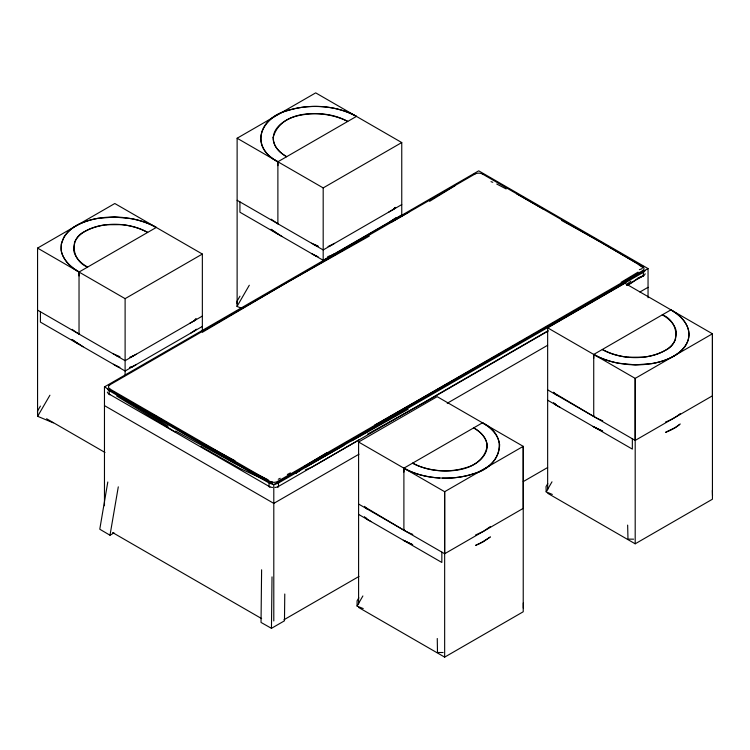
<?xml version="1.0" encoding="UTF-8"?>
<svg xmlns="http://www.w3.org/2000/svg" width="750" height="750" viewBox="0 0 750 750"><rect width="100%" height="100%" fill="white"/><g stroke="black" fill="none" stroke-linecap="round" stroke-linejoin="round"><path stroke-width="1.12" d="M79.031 275.925L79.031 272.044L74.034 268.744A60.356 34.847 0 0 1 63.675 257.353C55.472 243.497 67.791 228.234 80.841 223.434A52.481 30.3 0 0 1 100.284 217.978A56.062 32.372 0 0 1 122.522 217.444C134.269 218.606 145.931 221.662 156.272 227.456L79.031 272.044L79.031 334.078L79.575 333.769M277.884 165.647L277.884 161.766C246.141 144.713 263.494 115.219 290.559 109.688C312.272 103.866 336.572 105.516 356.456 116.4L277.884 161.766L277.884 223.8L278.438 223.481M403.894 472.05L403.894 468.169L482.466 422.812C490.116 427.247 497.456 433.866 499.397 442.847M358.594 607.444L444.656 657.131L444.656 491.709L523.228 446.344L523.228 508.378L444.656 553.744L358.594 504.056M593.728 358.312L593.728 354.441L670.969 309.844L675.966 313.153A60.356 34.847 0 0 1 686.325 324.534C689.747 330.591 689.812 338.334 686.287 344.363M547.65 493.266L635.194 543.806L635.194 378.384L712.434 333.788L712.434 395.822L635.194 440.419L547.65 389.869M363.225 608.569L357.066 606.066L357.084 600.862L358.828 597.825M523.312 608.166L523.322 602.962M242.231 308.559L237.028 306.431L237.037 301.228L239.963 296.184M261.609 569.794L261.028 622.434L271.453 628.331L284.475 620.812L284.775 594.009M271.453 628.331L272.016 576.881M107.803 481.988L99.778 529.219L109.997 535.237L114.009 532.922M109.997 535.237L118.294 486.844M106.631 224.719L121.828 224.653A47.756 27.572 0 0 1 147.647 232.434C128.606 222.309 104.109 221.166 84.9 231.45C68.4 238.613 72.188 261.188 87.619 267.094A47.287 27.3 0 0 1 73.528 248.991M561.731 220.519L599.756 241.472L642.562 266.756L641.991 268.762L639.384 269.653M74.55 242.691L73.622 248.991M675.45 339.197L676.378 332.906M63.712 237.534L61.322 243.9L61.219 250.378A61.022 35.231 0 0 0 79.116 271.997M357.066 606.066L362.887 595.959M237.028 306.431L249.3 285.234M547.772 483.647L546.028 486.656L546.169 491.859L552.328 494.428M546.169 491.859L551.991 481.819M40.425 406.078L37.5 411.094L37.641 416.306L53.269 422.841M37.641 416.306L49.922 395.222M195.684 318.853L194.316 320.653L189.666 323.409M395.006 207.422L393.581 209.231L388.847 212.034M196.275 318.844L195.769 319.472A11.362 6.562 0 0 1 193.763 321.047M196.275 329.184L195.769 329.812A11.362 6.562 0 0 1 193.763 331.378M300.028 470.316L295.706 473.428L305.597 465.628L326.962 452.634M490.472 526.481L483.441 531.347L475.5 535.022M490.472 536.822L483.441 541.688L475.5 545.363M679.622 424.425L675.178 427.641L666.038 432.047M641.016 276.966L643.762 275.887C637.087 276.741 633.009 283.378 626.672 285.441M489.872 537.309L479.991 543.45A53.925 31.134 0 0 1 476.119 545.119M627.272 283.866L630.994 281.222M626.7 281.4L374.438 425.203M190.725 333.141L195.534 329.991M389.925 221.756L394.838 218.559M621.141 282.291L638.081 272.1M202.256 332.344L288.094 281.85L369.291 236.1M455.419 185.456L429.581 201.347M358.997 439.894L312.431 466.884L305.363 469.884M343.866 445.387L306.122 466.809M547.95 331.116L424.097 402.694L367.744 434.025M391.416 222.188L408.816 212.166M37.566 413.531L37.566 248.1L114.806 203.513L202.35 254.053L202.35 330.938M237.122 303.656L237.122 138.234L315.694 92.869L401.756 142.556L401.756 215.944M37.566 248.1L125.109 298.65L202.35 254.053M237.122 138.234L323.184 187.912L401.756 142.556M202.35 316.088L125.109 360.684L37.566 310.134M401.756 204.591L323.184 249.947L237.122 200.269M202.35 326.428L125.109 371.016L40.425 322.125L40.425 311.784M401.756 214.922L323.184 260.287L239.934 212.222L239.934 201.891M104.466 505.725L104.466 386.897L478.716 170.831L648.047 268.594L648.047 297.722M109.153 385.087A1.275 0.731 60 0 1 110.034 384.722L474.928 174.047A5.353 3.094 0 0 1 482.512 174.066M110.034 384.713A5.353 3.094 0 0 0 110.072 389.091L269.981 481.434A5.353 3.094 0 0 0 277.584 481.444L642.469 270.778A5.353 3.094 0 0 0 642.441 266.4L482.531 174.056A1.266 0.731 -60 0 1 483.412 174.441M104.466 386.897L273.797 484.659L648.047 268.594M547.65 489.769L547.65 327.834L624.891 283.247L712.434 333.788L712.434 499.209L635.194 543.806M548.091 330.769L278.475 486.422A1.275 0.731 60 0 1 277.65 486.984M627.15 285.122L643.369 275.756A6.638 3.834 0 0 0 645.178 273.75M358.594 603.956L358.594 442.022L437.166 396.656L523.228 446.344L523.228 611.766L444.656 657.131M358.997 454.2L273.797 503.381L104.466 405.619M447.225 403.256L547.631 345.281M639.928 292.003L648.047 287.316M554.147 392.953L593.728 416.475L594.263 416.166M404.438 529.894L403.894 530.203L364.997 507.075M283.941 619.772L358.997 576.441M523.294 481.575L547.641 467.522M351.769 440.822L408.103 409.266M334.819 253.566L330.197 256.069L328.022 256.472M136.547 364.416L132 366.863L129.844 367.247M287.344 474.488L290.409 472.913M329.475 245.963L334.594 243.356M131.287 356.747L136.331 354.206M278.278 479.259L280.238 478.284M637.612 278.522L639.272 277.725M129.891 357.178L130.978 356.887A11.362 6.562 0 0 0 133.697 355.725M129.891 367.519L130.978 367.219A11.362 6.562 0 0 0 133.697 366.066M270.731 482.128L272.25 481.847M651.984 363.562L635.391 364.856L618.6 363.234A62.016 35.803 0 0 1 593.747 354.431M443.128 652.509L437.494 652.519L437.259 638.503M633.619 539.175L627.984 539.119L627.647 525.103M442.491 478.134C464.316 478.753 499.228 471.544 499.641 444.309M439.706 478.022C427.275 477.262 414.778 474.356 403.894 468.169L403.894 530.203A58.631 33.853 0 0 0 412.781 534.412M628.172 357.234L643.369 357.169A40.359 23.306 0 0 0 675.553 339.206M317.906 245.963L311.512 243.216M119.709 356.644L113.241 353.831M640.847 266.306L642.562 266.756M490.997 181.659L492.778 182.297M412.013 544.359L403.312 540.216M601.959 430.716L593.137 426.469M412.716 544.744L403.894 540.544M268.059 479.784L233.559 462.769L175.688 431.081M496.734 184.012L506.156 188.944M356.456 116.4C341.803 108.281 324.628 105.609 308.044 106.669A54.394 31.406 0 0 0 287.184 110.756C257.794 118.247 250.838 148.022 277.884 161.766M311.691 253.659L316.65 256.163M403.894 468.169C418.547 476.297 435.722 478.959 452.306 477.909A54.394 31.406 0 0 0 473.175 473.822C500.334 467.662 510.619 436.369 482.466 422.812M266.812 480.9L239.906 468.394L200.775 446.409M113.419 364.275L118.453 366.834M235.013 460.734L183.516 433.144L154.275 415.144M516.656 193.791L543.394 209.138M175.472 432.113L116.737 396.038M547.65 327.834L635.194 378.384L635.194 440.419M547.65 400.209L632.344 449.109L632.344 438.769M358.594 442.022L444.656 491.709L444.656 553.744M358.594 514.397L441.844 562.463L441.844 552.122M110.062 389.109A1.266 0.731 -60 0 0 109.162 390.666L269.091 482.991A6.638 3.834 0 0 0 272.541 484.05M109.172 390.656L109.172 394.078L269.091 486.413A1.266 0.731 -60 0 0 269.916 486.966M46.622 418.753L104.981 452.456M112.575 532.547L261.628 618.6M281.878 236.447L271.041 229.256M83.1 346.762L72.047 339.469M126.319 400.463L168.066 426.234M560.4 407.569L556.453 405.244L555.075 403.612M371.128 521.625L367.247 519.347L365.925 517.725M277.884 223.8L271.153 219.169M277.884 234.141L271.153 229.5M662.381 314.803C677.812 320.7 681.6 343.275 665.1 350.447C645.872 360.759 621.394 359.531 602.306 349.481A47.756 27.572 0 0 0 628.162 357.262M638.559 264.516L640.087 265.716M553.594 392.194L554.081 392.887A13.884 8.016 0 0 0 556.866 395.194M553.594 402.534L554.081 403.228A13.884 8.016 0 0 0 556.866 405.534M712.359 490.406L712.5 495.609M593.728 416.475L593.728 354.441C604.069 360.234 615.731 363.291 627.478 364.453A56.062 32.372 0 0 0 649.716 363.909A52.491 30.3 0 0 0 669.159 358.463C679.612 353.981 690.769 343.969 688.781 331.519A61.022 35.231 0 0 0 670.875 309.9M323.184 187.912L323.184 261.309M273.797 484.659L273.797 620.962M125.109 298.65L125.109 375.534M474.037 174.422A1.275 0.731 60 0 1 474.928 174.056M642.45 266.4A1.266 0.731 -60 0 1 643.341 266.766M642.544 276.319A1.275 0.731 60 0 0 643.369 275.756L643.369 272.344A1.275 0.731 60 0 0 642.469 270.787M645.178 270.338A6.638 3.834 0 0 1 643.35 272.334L278.475 483.009A6.638 3.834 0 0 1 275.006 484.05M277.584 481.453A1.275 0.731 60 0 1 278.484 483.009L278.475 486.422A6.638 3.834 0 0 1 275.006 487.472M272.541 487.472A6.638 3.834 0 0 1 269.081 486.413L269.091 482.991A1.266 0.731 -60 0 1 269.981 481.444M109.987 394.631A1.266 0.731 -60 0 1 109.162 394.078M109.162 390.666A6.638 3.834 0 0 1 107.334 388.669M109.162 394.088A6.638 3.834 0 0 1 107.334 392.091M367.659 509.288A13.162 7.594 0 0 1 364.472 506.325M367.659 519.628A13.162 7.594 0 0 1 364.472 516.666M79.116 334.031A61.022 35.231 0 0 1 72.197 329.363M156.253 227.466A62.016 35.803 0 0 0 131.4 218.644L114.6 217.041L98.016 218.334A51.544 29.756 0 0 0 63.656 237.525M74.447 242.681A40.359 23.306 0 0 1 106.622 224.681M119.887 356.972A13.884 8.016 0 0 1 115.894 355.359M79.116 344.372A61.022 35.231 0 0 1 72.197 339.703M119.887 367.312A13.884 8.016 0 0 1 115.894 365.7M318.066 246.291A13.162 7.594 0 0 1 314.128 244.716M331.913 244.913A12.028 6.947 0 0 1 328.059 246.394M395.597 207.403A12.028 6.947 0 0 1 393.028 209.625M318.066 256.631A13.162 7.594 0 0 1 314.128 255.056M331.913 255.253A12.028 6.947 0 0 1 328.059 256.734M395.597 217.744A12.028 6.947 0 0 1 393.028 219.966M662.297 314.85A47.287 27.3 0 0 1 676.472 332.906M602.737 420.778A62.016 35.803 0 0 1 593.747 416.466M680.241 413.616A51.544 29.756 0 0 1 665.513 422.016M686.344 344.372A51.544 29.756 0 0 1 651.994 363.581M602.681 431.1A62.016 35.803 0 0 1 593.747 426.806M680.241 423.956A51.544 29.756 0 0 1 665.513 432.356M273.159 137.503C272.859 146.053 279.694 152.794 286.622 156.722L282.853 154.228A45.047 26.006 0 0 1 275.016 145.434C267.45 128.906 286.734 117.45 300.534 115.209C316.312 112.041 333.497 113.587 347.728 121.444C325.828 109.912 281.269 108.075 273.159 137.503M487.2 445.819C482.137 476.166 433.472 475.012 412.622 463.134C428.944 471.9 448.912 473.044 466.472 467.522C478.2 464.381 492.15 452.297 485.334 439.134A45.047 26.006 0 0 0 477.497 430.35L473.728 427.847C480.319 431.625 486.769 437.775 487.2 445.819"/></g></svg>
